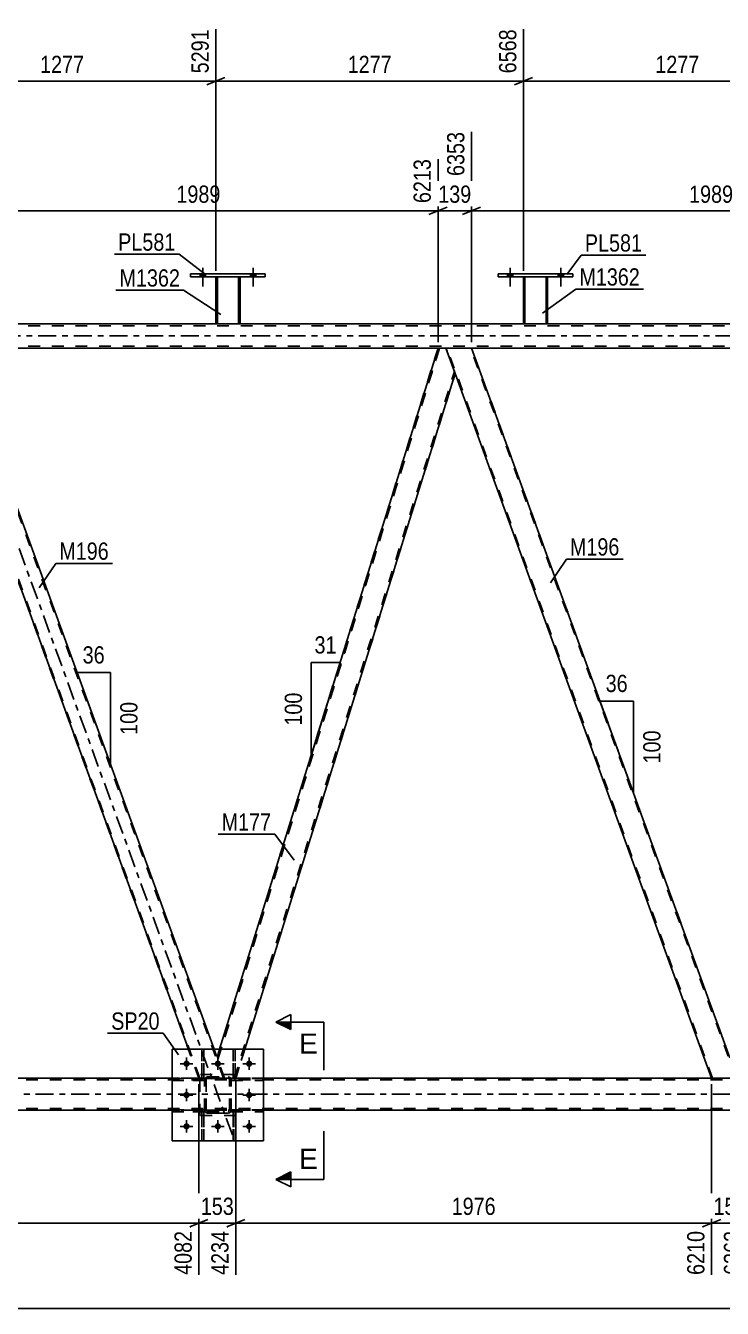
# Model space of a CAD drawing. Header units: millimetres. Extents: x -87 to 754, y -430 to 164.
# Drawn here: x 171.1 to 286.8, y -161.4 to 51.5 of the extents above; entities that cross this region are included whole.
import ezdxf

# ---------------------------------------------------------------- set-up
doc = ezdxf.new("R2010")
doc.units = ezdxf.units.MM
doc.linetypes.add('DXK_LINE_DOT2', pattern=[3.9198, 1.9599, -1.9599])
doc.linetypes.add('DXK_LINE_DOT3', pattern=[5.9187, 2.979, -0.9799, 0.9799, -0.9799])
doc.styles.add('Arial', font='ARIAL.TTF', dxfattribs={"height": 0.2})
doc.styles.add('Arial Narrow', font='ARIALN.TTF', dxfattribs={"height": 0.2})

# ---------------------------------------------------------------- blocks, each defined once
blk = doc.blocks.new('Part-814185698-3757 - 3674')
at = {"color": 7, "linetype": 'DXK_LINE_DOT2'}
for p, q in [((205.59, -128.77), (205.59, -128.77)), ((205.59, -128.77), (205.59, -129.37)), ((205.59, -133.6), (205.59, -128.77)), ((205.91, -128.77), (205.59, -128.77)), ((205.59, -129.37), (205.59, -133.6)), ((205.59, -129.37), (205.91, -129.37)), ((205.91, -129.37), (205.91, -128.77)), ((205.91, -133.6), (205.91, -128.77)), ((205.91, -133.6), (205.91, -129.37)), ((205.59, -133.6), (205.91, -133.6))]:
    blk.add_line(p, q, dxfattribs=at)
blk = doc.blocks.new('Part-814185698-3805 - 3674')
at = {"color": 2, "linetype": 'Continuous'}
for p, q in [((210.63, -118.4), (195.43, -118.4)), ((195.43, -118.4), (195.43, -133.6)), ((210.63, -118.4), (210.63, -133.6)), ((210.63, -133.6), (195.43, -133.6))]:
    blk.add_line(p, q, dxfattribs=at)
blk = doc.blocks.new('Part-814185698-3806 - 3674')
at = {"color": 7, "linetype": 'DXK_LINE_DOT2'}
for p, q in [((195.43, -118.4), (210.63, -118.4)), ((195.43, -118.4), (195.43, -133.6)), ((210.63, -118.4), (210.63, -133.6)), ((195.43, -133.6), (210.63, -133.6))]:
    blk.add_line(p, q, dxfattribs=at)
blk = doc.blocks.new('Part-814185698-3742 - 3674')
at = {"color": 7, "linetype": 'DXK_LINE_DOT2'}
for p, q in [((200.83, -123.24), (195.43, -123.24)), ((195.43, -123.24), (195.43, -123.56)), ((200.83, -123.24), (200.23, -123.24)), ((200.23, -123.56), (200.23, -123.24)), ((200.83, -123.24), (200.83, -123.56)), ((200.83, -123.56), (200.83, -123.24)), ((195.43, -123.56), (200.83, -123.56)), ((200.83, -123.56), (200.23, -123.56))]:
    blk.add_line(p, q, dxfattribs=at)
blk = doc.blocks.new('Part-814185698-3763 - 3674')
at = {"color": 7, "linetype": 'DXK_LINE_DOT2'}
for p, q in [((205.91, -118.4), (205.59, -118.4)), ((205.59, -118.4), (205.59, -122.65)), ((205.59, -118.4), (205.59, -123.25)), ((205.91, -122.65), (205.91, -118.4)), ((205.91, -118.4), (205.91, -123.25)), ((205.91, -122.65), (205.59, -122.65)), ((205.59, -122.65), (205.59, -123.25)), ((205.91, -123.25), (205.59, -123.25)), ((205.91, -123.25), (205.91, -122.65)), ((205.91, -123.25), (205.91, -123.25))]:
    blk.add_line(p, q, dxfattribs=at)
blk = doc.blocks.new('Part-814185698-3710 - 3674')
at = {"color": 7, "linetype": 'DXK_LINE_DOT2'}
for p, q in [((200.71, -128.77), (200.39, -128.77)), ((200.39, -129.37), (200.39, -128.77)), ((200.39, -133.6), (200.39, -128.77)), ((200.71, -129.37), (200.39, -129.37)), ((200.39, -133.6), (200.39, -129.37)), ((200.71, -128.77), (200.71, -128.77)), ((200.71, -128.77), (200.71, -129.37)), ((200.71, -133.6), (200.71, -128.77)), ((200.71, -129.37), (200.71, -133.6)), ((200.71, -133.6), (200.39, -133.6))]:
    blk.add_line(p, q, dxfattribs=at)
blk = doc.blocks.new('Part-814185698-3713 - 3674')
at = {"color": 2, "linetype": 'Continuous'}
for p, q in [((205.59, -118.4), (205.59, -118.4)), ((205.59, -118.4), (205.91, -118.4)), ((205.91, -118.4), (205.91, -118.4))]:
    blk.add_line(p, q, dxfattribs=at)
at = {"color": 7, "linetype": 'DXK_LINE_DOT2'}
for p, q in [((205.59, -122.65), (205.59, -118.4)), ((205.59, -118.4), (205.59, -123.25)), ((205.91, -122.65), (205.91, -118.4)), ((205.91, -118.4), (205.91, -123.25)), ((205.59, -123.25), (205.59, -122.65)), ((205.59, -122.65), (205.91, -122.65)), ((205.59, -123.25), (205.59, -123.25)), ((205.59, -123.25), (205.91, -123.25)), ((205.91, -122.65), (205.91, -123.25))]:
    blk.add_line(p, q, dxfattribs=at)
blk = doc.blocks.new('Part-814185698-3785 - 3674')
at = {"color": 7, "linetype": 'DXK_LINE_DOT2'}
for p, q in [((210.63, -128.44), (205.23, -128.44)), ((205.23, -128.44), (205.23, -128.76)), ((205.23, -128.76), (205.23, -128.44)), ((205.23, -128.76), (210.63, -128.76)), ((205.83, -128.76), (205.83, -128.44)), ((210.63, -128.44), (210.63, -128.76))]:
    blk.add_line(p, q, dxfattribs=at)
blk = doc.blocks.new('Part-814185698-3788 - 3674')
at = {"color": 7, "linetype": 'DXK_LINE_DOT2'}
for p, q in [((200.71, -118.4), (200.39, -118.4)), ((200.39, -118.4), (200.39, -122.65)), ((200.39, -118.4), (200.39, -123.25)), ((200.71, -122.65), (200.71, -118.4)), ((200.71, -118.4), (200.71, -123.25)), ((200.71, -122.65), (200.39, -122.65)), ((200.39, -122.65), (200.39, -123.25)), ((200.71, -123.25), (200.39, -123.25)), ((200.71, -123.25), (200.71, -122.65)), ((200.71, -123.25), (200.71, -123.25))]:
    blk.add_line(p, q, dxfattribs=at)
blk = doc.blocks.new('Part-814185698-3914 - 3674')
at = {"color": 2, "linetype": 'Continuous'}
for p, q in [((195.43, -123.22), (36.63, -123.22)), ((365.7, -123.22), (210.63, -123.22)), ((195.43, -128.5), (36.63, -128.5)), ((365.7, -128.5), (210.63, -128.5))]:
    blk.add_line(p, q, dxfattribs=at)
at = {"color": 7, "linetype": 'DXK_LINE_DOT2'}
for p, q in [((651.37, -123.22), (36.63, -123.22)), ((651.37, -123.46), (36.63, -123.46)), ((651.37, -123.46), (36.63, -123.46)), ((210.63, -123.22), (195.43, -123.22)), ((651.37, -128.26), (36.63, -128.26)), ((651.37, -128.26), (36.63, -128.26)), ((651.37, -128.5), (36.63, -128.5)), ((210.63, -128.5), (195.43, -128.5))]:
    blk.add_line(p, q, dxfattribs=at)
at = {"color": 7, "linetype": 'DXK_LINE_DOT3'}
blk.add_line((36.63, -125.86), (651.37, -125.86), dxfattribs=at)
blk = doc.blocks.new('Part-814185698-3729 - 3674')
at = {"color": 7, "linetype": 'DXK_LINE_DOT2'}
for p, q in [((200.83, -123.48), (200.87, -123.3)), ((200.87, -123.3), (200.83, -123.48)), ((200.83, -128.52), (200.83, -123.48)), ((200.83, -123.48), (200.83, -123.48)), ((200.83, -128.52), (200.83, -123.48)), ((201.07, -123.48), (201.09, -123.39)), ((201.09, -123.39), (201.07, -123.48)), ((201.07, -128.52), (201.07, -123.48)), ((201.07, -123.48), (201.07, -123.48)), ((201.07, -123.48), (201.07, -128.52)), ((201.09, -123.39), (201.14, -123.31)), ((201.14, -123.31), (201.09, -123.39)), ((201.13, -123.04), (201.31, -123)), ((201.31, -123), (201.13, -123.04)), ((201.14, -123.31), (201.22, -123.26)), ((201.22, -123.26), (201.14, -123.31)), ((201.31, -123.24), (201.22, -123.26)), ((201.31, -123), (204.75, -123)), ((201.31, -123), (201.31, -123)), ((201.31, -123), (204.75, -123)), ((201.31, -123.24), (204.75, -123.24)), ((201.31, -123.24), (201.31, -123.24)), ((201.31, -123.24), (204.75, -123.24)), ((204.75, -123), (204.75, -123)), ((204.75, -123), (204.94, -123.04)), ((204.94, -123.04), (204.75, -123)), ((204.75, -123.24), (204.75, -123.24)), ((204.75, -123.24), (204.85, -123.26)), ((204.85, -123.26), (204.75, -123.24)), ((204.85, -123.26), (204.92, -123.31)), ((204.92, -123.31), (204.85, -123.26)), ((204.92, -123.31), (204.98, -123.39)), ((204.98, -123.39), (204.92, -123.31)), ((204.98, -123.39), (204.99, -123.48)), ((204.99, -123.48), (204.98, -123.39)), ((204.99, -128.52), (204.99, -123.48)), ((204.99, -123.48), (204.99, -123.48)), ((204.99, -128.52), (204.99, -123.48)), ((205.2, -123.3), (205.23, -123.48)), ((205.23, -123.48), (205.2, -123.3)), ((205.23, -128.52), (205.23, -123.48)), ((205.23, -123.48), (205.23, -123.48)), ((205.23, -128.52), (205.23, -123.48)), ((200.83, -128.52), (200.83, -128.52)), ((200.87, -128.71), (200.83, -128.52)), ((200.83, -128.52), (200.87, -128.71)), ((201.07, -128.52), (201.07, -128.52)), ((201.09, -128.62), (201.07, -128.52)), ((201.07, -128.52), (201.09, -128.62)), ((201.14, -128.69), (201.09, -128.62)), ((201.09, -128.62), (201.14, -128.69)), ((201.31, -129), (201.13, -128.97)), ((201.13, -128.97), (201.31, -129)), ((201.22, -128.75), (201.14, -128.69)), ((201.14, -128.69), (201.22, -128.75)), ((201.31, -128.76), (201.22, -128.75)), ((201.22, -128.75), (201.31, -128.76)), ((201.31, -128.76), (204.75, -128.76)), ((201.31, -128.76), (201.31, -128.76)), ((201.31, -128.76), (204.75, -128.76)), ((201.31, -129), (204.75, -129)), ((201.31, -129), (201.31, -129)), ((204.75, -129), (201.31, -129)), ((204.85, -128.75), (204.75, -128.76)), ((204.75, -128.76), (204.75, -128.76)), ((204.94, -128.97), (204.75, -129)), ((204.75, -129), (204.94, -128.97)), ((204.75, -129), (204.75, -129)), ((204.92, -128.69), (204.85, -128.75)), ((204.85, -128.75), (204.92, -128.69)), ((204.98, -128.62), (204.92, -128.69)), ((204.92, -128.69), (204.98, -128.62)), ((204.99, -128.52), (204.98, -128.62)), ((204.98, -128.62), (204.99, -128.52)), ((204.99, -128.52), (204.99, -128.52)), ((205.23, -128.52), (205.2, -128.71)), ((205.2, -128.71), (205.23, -128.52)), ((205.23, -128.52), (205.23, -128.52))]:
    blk.add_line(p, q, dxfattribs=at)
at = {"color": 7, "linetype": 'DXK_LINE_DOT3'}
blk.add_line((203.03, -126), (203.03, -126), dxfattribs=at)
at = {"color": 7, "linetype": 'DXK_LINE_DOT2'}
for centre, start, end in [((201.31, -123.48), 112.5, 157.5), ((201.31, -123.48), 112.5, 157.5), ((204.75, -123.48), 22.5, 67.5), ((204.75, -123.48), 22.5, 67.5), ((201.31, -128.52), 202.5, 247.5), ((201.31, -128.52), 202.5, 247.5), ((204.75, -128.52), 292.5, 337.5), ((204.75, -128.52), 292.5, 337.5)]:
    blk.add_arc(centre, 0.48, start, end, dxfattribs=at)
blk = doc.blocks.new('Part-814185698-3732 - 3674')
at = {"color": 7, "linetype": 'DXK_LINE_DOT2'}
for p, q in [((195.43, -123.56), (195.43, -123.24)), ((195.43, -123.24), (200.83, -123.24)), ((200.23, -123.56), (200.23, -123.24)), ((200.23, -123.24), (200.83, -123.24)), ((200.83, -123.56), (200.83, -123.24)), ((200.83, -123.24), (200.83, -123.56)), ((200.83, -123.56), (195.43, -123.56)), ((200.23, -123.56), (200.83, -123.56))]:
    blk.add_line(p, q, dxfattribs=at)
blk = doc.blocks.new('Part-814185698-3799 - 3674')
at = {"color": 7, "linetype": 'DXK_LINE_DOT2'}
for p, q in [((205.91, -128.77), (205.59, -128.77)), ((205.59, -129.37), (205.59, -128.77)), ((205.59, -133.6), (205.59, -128.77)), ((205.91, -129.37), (205.59, -129.37)), ((205.59, -133.6), (205.59, -129.37)), ((205.91, -128.77), (205.91, -128.77)), ((205.91, -128.77), (205.91, -129.37)), ((205.91, -133.6), (205.91, -128.77)), ((205.91, -129.37), (205.91, -133.6)), ((205.91, -133.6), (205.59, -133.6))]:
    blk.add_line(p, q, dxfattribs=at)
blk = doc.blocks.new('Part-814185698-3735 - 3674')
at = {"color": 7, "linetype": 'DXK_LINE_DOT2'}
for p, q in [((195.43, -128.76), (195.43, -128.44)), ((195.43, -128.44), (200.83, -128.44)), ((200.83, -128.76), (195.43, -128.76)), ((200.23, -128.76), (200.23, -128.44)), ((200.23, -128.44), (200.83, -128.44)), ((200.23, -128.76), (200.83, -128.76)), ((200.83, -128.76), (200.83, -128.44)), ((200.83, -128.44), (200.83, -128.76))]:
    blk.add_line(p, q, dxfattribs=at)
blk = doc.blocks.new('Part-814185698-3739 - 3674')
at = {"color": 7, "linetype": 'DXK_LINE_DOT2'}
for p, q in [((205.23, -128.76), (205.23, -128.44)), ((205.83, -128.44), (205.23, -128.44)), ((205.23, -128.44), (205.23, -128.76)), ((210.63, -128.44), (205.23, -128.44)), ((205.83, -128.76), (205.23, -128.76)), ((205.23, -128.76), (210.63, -128.76)), ((205.83, -128.76), (205.83, -128.44)), ((210.63, -128.76), (210.63, -128.44))]:
    blk.add_line(p, q, dxfattribs=at)
blk = doc.blocks.new('Part-814185698-3745 - 3674')
at = {"color": 7, "linetype": 'DXK_LINE_DOT2'}
for p, q in [((200.83, -128.44), (195.43, -128.44)), ((195.43, -128.44), (195.43, -128.76)), ((195.43, -128.76), (200.83, -128.76)), ((200.83, -128.44), (200.23, -128.44)), ((200.23, -128.76), (200.23, -128.44)), ((200.83, -128.76), (200.23, -128.76)), ((200.83, -128.44), (200.83, -128.76)), ((200.83, -128.76), (200.83, -128.44))]:
    blk.add_line(p, q, dxfattribs=at)
blk = doc.blocks.new('Part-814185698-3748 - 3674')
at = {"color": 2, "linetype": 'Continuous'}
for p, q in [((200.39, -118.4), (200.39, -118.4)), ((200.39, -118.4), (200.71, -118.4)), ((200.71, -118.4), (200.71, -118.4))]:
    blk.add_line(p, q, dxfattribs=at)
at = {"color": 7, "linetype": 'DXK_LINE_DOT2'}
for p, q in [((200.39, -122.65), (200.39, -118.4)), ((200.39, -118.4), (200.39, -123.25)), ((200.71, -122.65), (200.71, -118.4)), ((200.71, -118.4), (200.71, -123.25)), ((200.39, -123.25), (200.39, -122.65)), ((200.39, -122.65), (200.71, -122.65)), ((200.39, -123.25), (200.39, -123.25)), ((200.39, -123.25), (200.71, -123.25)), ((200.71, -122.65), (200.71, -123.25))]:
    blk.add_line(p, q, dxfattribs=at)
blk = doc.blocks.new('Bolt-814185698-3886 - 3674')
at = {"linetype": 'Continuous'}
for points in [[(198.35, -120.8, -1), (197.31, -120.8, -1)], [(203.55, -120.8, -1), (202.51, -120.8, -1)], [(208.75, -120.8, -1), (207.71, -120.8, -1)], [(198.35, -126, -1), (197.31, -126, -1)], [(208.75, -126, -1), (207.71, -126, -1)], [(198.35, -131.2, -1), (197.31, -131.2, -1)], [(203.55, -131.2, -1), (202.51, -131.2, -1)], [(208.75, -131.2, -1), (207.71, -131.2, -1)]]:
    blk.add_hatch(color=1, dxfattribs=at).paths.add_polyline_path(points)
at = {"color": 1, "linetype": 'Continuous'}
for p, q in [((198.87, -120.8), (196.79, -120.8)), ((197.83, -119.76), (197.83, -121.84)), ((204.07, -120.8), (201.99, -120.8)), ((203.03, -119.76), (203.03, -121.84)), ((209.27, -120.8), (207.19, -120.8)), ((208.23, -119.76), (208.23, -121.84)), ((197.83, -124.96), (197.83, -127.04)), ((208.23, -124.96), (208.23, -127.04)), ((198.87, -126), (196.79, -126)), ((209.27, -126), (207.19, -126)), ((198.87, -131.2), (196.79, -131.2)), ((197.83, -130.16), (197.83, -132.24)), ((204.07, -131.2), (201.99, -131.2)), ((203.03, -130.16), (203.03, -132.24)), ((209.27, -131.2), (207.19, -131.2)), ((208.23, -130.16), (208.23, -132.24))]:
    blk.add_line(p, q, dxfattribs=at)
blk = doc.blocks.new('Part-814185698-3776 - 3674')
at = {"color": 7, "linetype": 'DXK_LINE_DOT2'}
for p, q in [((205.23, -123.56), (205.23, -123.24)), ((210.63, -123.24), (205.23, -123.24)), ((205.23, -123.24), (205.23, -123.56)), ((205.83, -123.56), (205.83, -123.24)), ((210.63, -123.24), (210.63, -123.56)), ((205.83, -123.56), (205.23, -123.56)), ((205.23, -123.56), (210.63, -123.56))]:
    blk.add_line(p, q, dxfattribs=at)
blk = doc.blocks.new('Part-814185698-3782 - 3674')
at = {"color": 7, "linetype": 'DXK_LINE_DOT2'}
for p, q in [((205.91, -123.24), (205.23, -123.24)), ((205.23, -123.24), (205.23, -123.56)), ((205.23, -123.56), (205.23, -123.24)), ((210.63, -123.24), (205.83, -123.24)), ((205.83, -123.24), (205.83, -123.56)), ((210.63, -123.24), (210.63, -123.56)), ((205.23, -123.56), (210.63, -123.56))]:
    blk.add_line(p, q, dxfattribs=at)
blk = doc.blocks.new('Part-814185698-3807 - 3674')
at = {"color": 7, "linetype": 'DXK_LINE_DOT2'}
for p, q in [((200.83, -123.48), (200.87, -123.3)), ((200.87, -123.3), (200.83, -123.48)), ((200.83, -128.52), (200.83, -123.48)), ((200.83, -123.48), (200.83, -123.48)), ((200.83, -128.52), (200.83, -123.48)), ((201.07, -123.48), (201.09, -123.39)), ((201.09, -123.39), (201.07, -123.48)), ((201.07, -128.52), (201.07, -123.48)), ((201.07, -123.48), (201.07, -123.48)), ((201.07, -123.48), (201.07, -128.52)), ((201.09, -123.39), (201.14, -123.31)), ((201.14, -123.31), (201.09, -123.39)), ((201.13, -123.04), (201.31, -123)), ((201.31, -123), (201.13, -123.04)), ((201.14, -123.31), (201.22, -123.26)), ((201.22, -123.26), (201.14, -123.31)), ((201.31, -123.24), (201.22, -123.26)), ((201.31, -123), (204.75, -123)), ((201.31, -123), (201.31, -123)), ((201.31, -123), (204.75, -123)), ((201.31, -123.24), (204.75, -123.24)), ((201.31, -123.24), (201.31, -123.24)), ((201.31, -123.24), (204.75, -123.24)), ((204.75, -123), (204.75, -123)), ((204.75, -123), (204.94, -123.04)), ((204.94, -123.04), (204.75, -123)), ((204.75, -123.24), (204.75, -123.24)), ((204.75, -123.24), (204.85, -123.26)), ((204.85, -123.26), (204.75, -123.24)), ((204.85, -123.26), (204.92, -123.31)), ((204.92, -123.31), (204.85, -123.26)), ((204.92, -123.31), (204.98, -123.39)), ((204.98, -123.39), (204.92, -123.31)), ((204.98, -123.39), (204.99, -123.48)), ((204.99, -123.48), (204.98, -123.39)), ((204.99, -128.52), (204.99, -123.48)), ((204.99, -123.48), (204.99, -123.48)), ((204.99, -128.52), (204.99, -123.48)), ((205.2, -123.3), (205.23, -123.48)), ((205.23, -123.48), (205.2, -123.3)), ((205.23, -128.52), (205.23, -123.48)), ((205.23, -123.48), (205.23, -123.48)), ((205.23, -128.52), (205.23, -123.48)), ((200.83, -128.52), (200.83, -128.52)), ((200.87, -128.71), (200.83, -128.52)), ((200.83, -128.52), (200.87, -128.71)), ((201.07, -128.52), (201.07, -128.52)), ((201.09, -128.62), (201.07, -128.52)), ((201.07, -128.52), (201.09, -128.62)), ((201.14, -128.69), (201.09, -128.62)), ((201.09, -128.62), (201.14, -128.69)), ((201.31, -129), (201.13, -128.97)), ((201.13, -128.97), (201.31, -129)), ((201.22, -128.75), (201.14, -128.69)), ((201.14, -128.69), (201.22, -128.75)), ((201.31, -128.76), (201.22, -128.75)), ((201.22, -128.75), (201.31, -128.76)), ((201.31, -128.76), (204.75, -128.76)), ((201.31, -128.76), (201.31, -128.76)), ((201.31, -128.76), (204.75, -128.76)), ((201.31, -129), (204.75, -129)), ((201.31, -129), (201.31, -129)), ((204.75, -129), (201.31, -129)), ((204.85, -128.75), (204.75, -128.76)), ((204.75, -128.76), (204.75, -128.76)), ((204.94, -128.97), (204.75, -129)), ((204.75, -129), (204.94, -128.97)), ((204.75, -129), (204.75, -129)), ((204.92, -128.69), (204.85, -128.75)), ((204.85, -128.75), (204.92, -128.69)), ((204.98, -128.62), (204.92, -128.69)), ((204.92, -128.69), (204.98, -128.62)), ((204.99, -128.52), (204.98, -128.62)), ((204.98, -128.62), (204.99, -128.52)), ((204.99, -128.52), (204.99, -128.52)), ((205.23, -128.52), (205.2, -128.71)), ((205.2, -128.71), (205.23, -128.52)), ((205.23, -128.52), (205.23, -128.52))]:
    blk.add_line(p, q, dxfattribs=at)
at = {"color": 7, "linetype": 'DXK_LINE_DOT3'}
blk.add_line((203.03, -126), (203.03, -126), dxfattribs=at)
at = {"color": 7, "linetype": 'DXK_LINE_DOT2'}
for centre, start, end in [((201.31, -123.48), 112.5, 157.5), ((201.31, -123.48), 112.5, 157.5), ((204.75, -123.48), 22.5, 67.5), ((204.75, -123.48), 22.5, 67.5), ((201.31, -128.52), 202.5, 247.5), ((201.31, -128.52), 202.5, 247.5), ((204.75, -128.52), 292.5, 337.5), ((204.75, -128.52), 292.5, 337.5)]:
    blk.add_arc(centre, 0.48, start, end, dxfattribs=at)
blk = doc.blocks.new('Part-814185698-3808 - 3674')
at = {"color": 7, "linetype": 'DXK_LINE_DOT2'}
for p, q in [((206.03, -122.6), (200.03, -122.6)), ((200.03, -129.4), (200.03, -122.6)), ((206.03, -129.4), (206.03, -122.6)), ((206.03, -129.4), (200.03, -129.4))]:
    blk.add_line(p, q, dxfattribs=at)
blk = doc.blocks.new('Part-814185698-3885 - 3674')
at = {"color": 7, "linetype": 'DXK_LINE_DOT2'}
for p, q in [((639.97, 1.68), (25.23, 1.68)), ((206.71, 2), (202.71, 2)), ((257.79, 2), (253.79, 2)), ((639.97, -1.68), (25.23, -1.68)), ((245.16, -2), (239.59, -2))]:
    blk.add_line(p, q, dxfattribs=at)
at = {"color": 7, "linetype": 'DXK_LINE_DOT3'}
blk.add_line((25.23, 0), (639.97, 0), dxfattribs=at)
at = {"color": 2, "linetype": 'Continuous'}
for p, q in [((202.71, 2), (155.63, 2)), ((253.79, 2), (206.71, 2)), ((304.87, 2), (257.79, 2)), ((239.59, -2), (160.03, -2)), ((324.72, -2), (245.16, -2))]:
    blk.add_line(p, q, dxfattribs=at)
blk = doc.blocks.new('Part-814185698-3891 - 3674')
at = {"color": 7, "linetype": 'DXK_LINE_DOT2'}
for p, q in [((239.59, -2), (202.89, -119.75)), ((239.84, -2), (203.02, -120.12)), ((203.02, -120.12), (239.84, -2)), ((242.45, -6.25), (240.91, -2)), ((205.74, -123.22), (242.32, -5.88)), ((205.74, -123.22), (242.32, -5.88)), ((206, -123.22), (242.45, -6.25)), ((242.32, -5.88), (242.32, -5.88)), ((242.44, -6.2), (242.45, -6.25)), ((242.45, -6.25), (242.45, -6.25)), ((203.31, -118.4), (202.89, -119.75)), ((207.5, -118.4), (206, -123.22)), ((204.15, -123.22), (202.89, -119.75)), ((204.15, -123.22), (202.89, -119.75)), ((202.89, -119.75), (202.89, -119.75)), ((203.02, -120.12), (203.02, -120.12)), ((206, -123.22), (204.15, -123.22))]:
    blk.add_line(p, q, dxfattribs=at)
at = {"color": 2, "linetype": 'Continuous'}
for p, q in [((239.59, -2), (203.31, -118.4)), ((240.91, -2), (239.59, -2)), ((240.91, -2), (242.44, -6.2)), ((242.45, -6.25), (207.5, -118.4))]:
    blk.add_line(p, q, dxfattribs=at)
blk = doc.blocks.new('Part-814185698-3896 - 3674')
at = {"color": 7, "linetype": 'DXK_LINE_DOT3'}
blk.add_line((205.44, -132.62), (154.48, 7.4), dxfattribs=at)
at = {"color": 2, "linetype": 'Continuous'}
for p, q in [((155.8, -2), (155.77, -2)), ((155.8, -2), (159.69, -2)), ((160.03, -2), (159.69, -2)), ((202.4, -118.4), (160.03, -2)), ((160.03, -2), (160.03, -2)), ((198.14, -118.4), (157.3, -6.2))]:
    blk.add_line(p, q, dxfattribs=at)
at = {"color": 7, "linetype": 'DXK_LINE_DOT2'}
for p, q in [((199.89, -123.22), (155.77, -2)), ((157.3, -6.2), (155.77, -2)), ((155.77, -2), (155.77, -2)), ((155.77, -2), (155.77, -2)), ((200.06, -123.22), (155.94, -2)), ((200.06, -123.22), (155.94, -2)), ((155.94, -2), (155.94, -2)), ((156.11, -2), (156.11, -2)), ((156.11, -2), (156.11, -2)), ((203.98, -123.22), (159.86, -2)), ((203.98, -123.22), (159.86, -2)), ((159.86, -2), (159.86, -2)), ((204.15, -123.22), (160.03, -2)), ((199.89, -123.22), (198.14, -118.4)), ((204.15, -123.22), (202.4, -118.4)), ((204.15, -123.22), (199.89, -123.22))]:
    blk.add_line(p, q, dxfattribs=at)
blk = doc.blocks.new('Part-814185698-3919 - 3674')
at = {"color": 7, "linetype": 'DXK_LINE_DOT2'}
for p, q in [((206.03, -122.6), (200.03, -122.6)), ((200.03, -129.4), (200.03, -122.6)), ((206.03, -129.4), (206.03, -122.6)), ((206.03, -129.4), (200.03, -129.4))]:
    blk.add_line(p, q, dxfattribs=at)
blk = doc.blocks.new('Part-814185698-3949 - 3674')
at = {"color": 2, "linetype": 'Continuous'}
for p, q in [((240.93, -2), (240.91, -2)), ((240.93, -2), (244.82, -2)), ((245.16, -2), (244.82, -2)), ((288.04, -119.8), (245.16, -2)), ((245.16, -2), (245.16, -2)), ((285.03, -123.22), (242.44, -6.2))]:
    blk.add_line(p, q, dxfattribs=at)
at = {"color": 7, "linetype": 'DXK_LINE_DOT2'}
for p, q in [((285.03, -123.22), (240.91, -2)), ((242.44, -6.2), (240.91, -2)), ((240.91, -2), (240.91, -2)), ((240.91, -2), (240.91, -2)), ((285.2, -123.22), (241.08, -2)), ((285.2, -123.22), (241.08, -2)), ((241.08, -2), (241.08, -2)), ((241.25, -2), (241.25, -2)), ((241.25, -2), (241.25, -2)), ((289.11, -123.22), (244.99, -2)), ((289.11, -123.22), (244.99, -2)), ((244.99, -2), (244.99, -2)), ((289.28, -123.22), (245.16, -2)), ((289.28, -123.22), (288.04, -119.8)), ((289.28, -123.22), (285.03, -123.22))]:
    blk.add_line(p, q, dxfattribs=at)
blk = doc.blocks.new('Part-814185698-3963 - 3674')
at = {"color": 7, "linetype": 'DXK_LINE_DOT2'}
for p, q in [((200.39, -128.77), (200.39, -128.77)), ((200.39, -128.77), (200.39, -129.37)), ((200.39, -133.6), (200.39, -128.77)), ((200.71, -128.77), (200.39, -128.77)), ((200.39, -129.37), (200.39, -133.6)), ((200.39, -129.37), (200.71, -129.37)), ((200.71, -129.37), (200.71, -128.77)), ((200.71, -133.6), (200.71, -128.77)), ((200.71, -133.6), (200.71, -129.37)), ((200.39, -133.6), (200.71, -133.6))]:
    blk.add_line(p, q, dxfattribs=at)
blk = doc.blocks.new('Bolt-814185698-3992 - 3674')
at = {"color": 1, "linetype": 'Continuous'}
for p, q in [((196.79, -120.8), (197.49, -120.8)), ((197.83, -119.76), (197.83, -120.46)), ((197.83, -121.84), (197.83, -121.15)), ((198.87, -120.8), (198.18, -120.8)), ((201.99, -120.8), (202.69, -120.8)), ((203.03, -119.76), (203.03, -120.46)), ((203.03, -121.84), (203.03, -121.15)), ((204.07, -120.8), (203.38, -120.8)), ((207.19, -120.8), (207.89, -120.8)), ((208.23, -119.76), (208.23, -120.46)), ((208.23, -121.84), (208.23, -121.15)), ((209.27, -120.8), (208.58, -120.8)), ((197.83, -124.96), (197.83, -125.66)), ((208.23, -124.96), (208.23, -125.66)), ((196.79, -126), (197.49, -126)), ((197.83, -127.04), (197.83, -126.35)), ((198.87, -126), (198.18, -126)), ((207.19, -126), (207.89, -126)), ((208.23, -127.04), (208.23, -126.35)), ((209.27, -126), (208.58, -126)), ((196.79, -131.2), (197.49, -131.2)), ((197.83, -130.16), (197.83, -130.86)), ((197.83, -132.24), (197.83, -131.55)), ((198.87, -131.2), (198.18, -131.2)), ((201.99, -131.2), (202.69, -131.2)), ((203.03, -130.16), (203.03, -130.86)), ((203.03, -132.24), (203.03, -131.55)), ((204.07, -131.2), (203.38, -131.2)), ((207.19, -131.2), (207.89, -131.2)), ((208.23, -130.16), (208.23, -130.86)), ((208.23, -132.24), (208.23, -131.55)), ((209.27, -131.2), (208.58, -131.2))]:
    blk.add_line(p, q, dxfattribs=at)
blk = doc.blocks.new('Part-814185698-4082 - 3674')
at = {"color": 2, "linetype": 'Continuous'}
for p, q in [((253.79, 9.84), (253.79, 2)), ((257.79, 9.84), (257.79, 2)), ((253.79, 2), (253.79, 2)), ((253.79, 2), (257.31, 2)), ((257.65, 2), (257.31, 2)), ((257.75, 2), (257.65, 2)), ((257.79, 2), (257.75, 2)), ((257.79, 2), (257.79, 2))]:
    blk.add_line(p, q, dxfattribs=at)
at = {"color": 7, "linetype": 'DXK_LINE_DOT2'}
for p, q in [((257.79, 9.84), (253.79, 9.84)), ((253.79, 9.84), (253.79, 2)), ((253.79, 9.84), (253.79, 9.84)), ((254.03, 2), (254.03, 9.84)), ((254.03, 9.84), (254.03, 2)), ((257.55, 2), (257.55, 9.84)), ((257.55, 9.84), (257.55, 2)), ((257.79, 9.84), (257.79, 9.84)), ((257.79, 9.84), (257.79, 9.84)), ((257.79, 9.84), (257.79, 2)), ((253.79, 2), (253.79, 2)), ((254.03, 2), (254.03, 2)), ((254.27, 2), (254.03, 2)), ((254.27, 2), (254.27, 2)), ((254.27, 2), (254.27, 2)), ((257.49, 2), (257.31, 2)), ((257.65, 2), (257.4, 2)), ((257.53, 2), (257.55, 2)), ((257.55, 2), (257.55, 2))]:
    blk.add_line(p, q, dxfattribs=at)
blk = doc.blocks.new('Part-814185698-4087 - 3674')
at = {"color": 2, "linetype": 'Continuous'}
for p, q in [((249.59, 9.84), (249.59, 10.32)), ((249.59, 10.32), (249.59, 10.32)), ((249.59, 10.32), (261.99, 10.32)), ((249.59, 9.84), (249.59, 9.84)), ((249.59, 9.84), (261.99, 9.84)), ((261.99, 10.32), (261.99, 9.84)), ((261.99, 10.32), (261.99, 10.32)), ((261.99, 9.84), (261.99, 9.84))]:
    blk.add_line(p, q, dxfattribs=at)
at = {"color": 7, "linetype": 'DXK_LINE_DOT2'}
for p, q in [((249.59, 10.32), (249.59, 9.84)), ((249.59, 10.32), (261.99, 10.32)), ((249.59, 9.84), (261.99, 9.84)), ((261.99, 9.84), (261.99, 10.32))]:
    blk.add_line(p, q, dxfattribs=at)
blk = doc.blocks.new('Part-814185698-4092 - 3674')
at = {"color": 2, "linetype": 'Continuous'}
for p, q in [((202.71, 9.84), (202.71, 2)), ((206.71, 9.84), (206.71, 2)), ((202.71, 2), (202.71, 2)), ((202.71, 2), (206.23, 2)), ((206.57, 2), (206.23, 2)), ((206.67, 2), (206.57, 2)), ((206.71, 2), (206.67, 2)), ((206.71, 2), (206.71, 2))]:
    blk.add_line(p, q, dxfattribs=at)
at = {"color": 7, "linetype": 'DXK_LINE_DOT2'}
for p, q in [((206.71, 9.84), (202.71, 9.84)), ((202.71, 9.84), (202.71, 2)), ((202.71, 9.84), (202.71, 9.84)), ((202.95, 2), (202.95, 9.84)), ((202.95, 9.84), (202.95, 2)), ((206.47, 2), (206.47, 9.84)), ((206.47, 9.84), (206.47, 2)), ((206.71, 9.84), (206.71, 9.84)), ((206.71, 9.84), (206.71, 9.84)), ((206.71, 9.84), (206.71, 2)), ((202.71, 2), (202.71, 2)), ((202.95, 2), (202.95, 2)), ((203.19, 2), (202.95, 2)), ((203.19, 2), (203.19, 2)), ((203.19, 2), (203.19, 2)), ((206.41, 2), (206.23, 2)), ((206.57, 2), (206.32, 2)), ((206.45, 2), (206.47, 2)), ((206.47, 2), (206.47, 2))]:
    blk.add_line(p, q, dxfattribs=at)
blk = doc.blocks.new('Part-814185698-4097 - 3674')
at = {"color": 2, "linetype": 'Continuous'}
for p, q in [((198.51, 9.84), (198.51, 10.32)), ((198.51, 10.32), (198.51, 10.32)), ((198.51, 10.32), (210.91, 10.32)), ((198.51, 9.84), (198.51, 9.84)), ((198.51, 9.84), (210.91, 9.84)), ((210.91, 10.32), (210.91, 9.84)), ((210.91, 10.32), (210.91, 10.32)), ((210.91, 9.84), (210.91, 9.84))]:
    blk.add_line(p, q, dxfattribs=at)
at = {"color": 7, "linetype": 'DXK_LINE_DOT2'}
for p, q in [((198.51, 10.32), (198.51, 9.84)), ((198.51, 10.32), (210.91, 10.32)), ((198.51, 9.84), (210.91, 9.84)), ((210.91, 9.84), (210.91, 10.32))]:
    blk.add_line(p, q, dxfattribs=at)
blk = doc.blocks.new('Bolt-814185698-4142 - 3674')
at = {"linetype": 'Continuous'}
for points in [[(251.15, 9.84), (252.03, 9.84), (252.03, 10.32), (251.15, 10.32)], [(259.55, 9.84), (260.43, 9.84), (260.43, 10.32), (259.55, 10.32)]]:
    blk.add_hatch(color=1, dxfattribs=at).paths.add_polyline_path(points)
at = {"color": 1, "linetype": 'Continuous'}
for p, q in [((251.59, 11.32), (251.59, 8.2)), ((259.99, 11.32), (259.99, 8.2)), ((251.15, 10.32), (251.15, 9.84)), ((252.03, 10.32), (252.03, 9.84)), ((259.55, 10.32), (259.55, 9.84)), ((260.43, 10.32), (260.43, 9.84))]:
    blk.add_line(p, q, dxfattribs=at)
blk = doc.blocks.new('Bolt-814185698-4143 - 3674')
at = {"linetype": 'Continuous'}
for points in [[(251.15, 9.84), (252.03, 9.84), (252.03, 10.32), (251.15, 10.32)], [(259.55, 9.84), (260.43, 9.84), (260.43, 10.32), (259.55, 10.32)]]:
    blk.add_hatch(color=1, dxfattribs=at).paths.add_polyline_path(points)
at = {"color": 1, "linetype": 'Continuous'}
for p, q in [((251.59, 11.32), (251.59, 8.2)), ((259.99, 11.32), (259.99, 8.2)), ((251.15, 10.32), (251.15, 9.84)), ((252.03, 10.32), (252.03, 9.84)), ((259.55, 10.32), (259.55, 9.84)), ((260.43, 10.32), (260.43, 9.84))]:
    blk.add_line(p, q, dxfattribs=at)
blk = doc.blocks.new('Bolt-814185698-4144 - 3674')
at = {"linetype": 'Continuous'}
for points in [[(200.07, 9.84), (200.95, 9.84), (200.95, 10.32), (200.07, 10.32)], [(208.47, 9.84), (209.35, 9.84), (209.35, 10.32), (208.47, 10.32)]]:
    blk.add_hatch(color=1, dxfattribs=at).paths.add_polyline_path(points)
at = {"color": 1, "linetype": 'Continuous'}
for p, q in [((200.51, 11.32), (200.51, 8.2)), ((208.91, 11.32), (208.91, 8.2)), ((200.07, 10.32), (200.07, 9.84)), ((200.95, 10.32), (200.95, 9.84)), ((208.47, 10.32), (208.47, 9.84)), ((209.35, 10.32), (209.35, 9.84))]:
    blk.add_line(p, q, dxfattribs=at)
blk = doc.blocks.new('Bolt-814185698-4145 - 3674')
at = {"linetype": 'Continuous'}
for points in [[(200.07, 9.84), (200.95, 9.84), (200.95, 10.32), (200.07, 10.32)], [(208.47, 9.84), (209.35, 9.84), (209.35, 10.32), (208.47, 10.32)]]:
    blk.add_hatch(color=1, dxfattribs=at).paths.add_polyline_path(points)
at = {"color": 1, "linetype": 'Continuous'}
for p, q in [((200.51, 11.32), (200.51, 8.2)), ((208.91, 11.32), (208.91, 8.2)), ((200.07, 10.32), (200.07, 9.84)), ((200.95, 10.32), (200.95, 9.84)), ((208.47, 10.32), (208.47, 9.84)), ((209.35, 10.32), (209.35, 9.84))]:
    blk.add_line(p, q, dxfattribs=at)
blk = doc.blocks.new('StraightDimension-814185698-4522 - 3674')
at = {"color": 7, "linetype": 'Continuous'}
for p, q in [((120.86, -124.22), (120.86, -155.86)), ((199.89, -124.22), (199.89, -155.86)), ((122.36, -146.65), (119.36, -147.85)), ((198.39, -147.85), (201.39, -146.65)), ((120.86, -147.25), (199.89, -147.25))]:
    blk.add_line(p, q, dxfattribs=at)
at = {"color": 0}
blk.add_wipeout([(164.63, -146.5), (164.63, -142.3), (156.12, -142.3), (156.12, -146.5)], dxfattribs=at)
at = {"color": 0, "linetype": 'Continuous'}
blk.add_wipeout([(199.29, -147.95), (195.09, -147.95), (195.09, -156.46), (199.29, -156.46)], dxfattribs=at)
at = {"color": 3, "style": 'Arial Narrow'}
blk.add_text('1976', height=2.863, dxfattribs=at).set_placement((156.72, -145.9))
at = {"color": 3, "linetype": 'Continuous', "style": 'Arial Narrow'}
blk.add_text('4082', height=2.863, rotation=90.0002, dxfattribs=at).set_placement((198.69, -155.86))
blk = doc.blocks.new('StraightDimension-814185698-4931 - 3674')
at = {"color": 7, "linetype": 'Continuous'}
for p, q in [((160.03, -1), (160.03, 33.87)), ((239.59, -1), (239.59, 29.37)), ((161.53, 21.36), (158.53, 20.16)), ((238.09, 20.16), (241.09, 21.36)), ((160.03, 20.76), (239.59, 20.76))]:
    blk.add_line(p, q, dxfattribs=at)
at = {"color": 0, "linetype": 'Continuous'}
blk.add_wipeout([(238.99, 29.97), (234.79, 29.97), (234.79, 21.46), (238.99, 21.46)], dxfattribs=at)
at = {"color": 0}
blk.add_wipeout([(204.07, 21.51), (204.07, 25.71), (195.55, 25.71), (195.55, 21.51)], dxfattribs=at)
at = {"color": 3, "linetype": 'Continuous', "style": 'Arial Narrow'}
blk.add_text('6213', height=2.863, rotation=90.0002, dxfattribs=at).set_placement((238.39, 22.06))
at = {"color": 3, "style": 'Arial Narrow'}
blk.add_text('1989', height=2.863, dxfattribs=at).set_placement((196.15, 22.11))
blk = doc.blocks.new('StraightDimension-814185698-5104 - 3674')
at = {"color": 7, "linetype": 'Continuous'}
for p, q in [((151.63, 10.84), (151.63, 50.91)), ((202.71, 10.84), (202.71, 50.91)), ((153.13, 42.9), (150.13, 41.7)), ((201.21, 41.7), (204.21, 42.9)), ((151.63, 42.3), (202.71, 42.3))]:
    blk.add_line(p, q, dxfattribs=at)
at = {"color": 0, "linetype": 'Continuous'}
blk.add_wipeout([(202.11, 51.51), (197.91, 51.51), (197.91, 43), (202.11, 43)], dxfattribs=at)
at = {"color": 0}
blk.add_wipeout([(181.42, 43.05), (181.42, 47.25), (172.91, 47.25), (172.91, 43.05)], dxfattribs=at)
at = {"color": 3, "linetype": 'Continuous', "style": 'Arial Narrow'}
blk.add_text('5291', height=2.863, rotation=90.0002, dxfattribs=at).set_placement((201.51, 43.6))
at = {"color": 3, "style": 'Arial Narrow'}
blk.add_text('1277', height=2.863, dxfattribs=at).set_placement((173.51, 43.65))
blk = doc.blocks.new('StraightDimension-814185698-5114 - 3674')
at = {"color": 7, "linetype": 'Continuous'}
for p, q in [((202.71, 10.84), (202.71, 50.91)), ((253.79, 10.84), (253.79, 50.91)), ((204.21, 42.9), (201.21, 41.7)), ((252.29, 41.7), (255.29, 42.9)), ((202.71, 42.3), (253.79, 42.3))]:
    blk.add_line(p, q, dxfattribs=at)
at = {"color": 0, "linetype": 'Continuous'}
blk.add_wipeout([(253.19, 51.51), (248.99, 51.51), (248.99, 43), (253.19, 43)], dxfattribs=at)
at = {"color": 0}
blk.add_wipeout([(232.5, 43.05), (232.5, 47.25), (223.99, 47.25), (223.99, 43.05)], dxfattribs=at)
at = {"color": 3, "linetype": 'Continuous', "style": 'Arial Narrow'}
blk.add_text('6568', height=2.863, rotation=90.0002, dxfattribs=at).set_placement((252.59, 43.6))
at = {"color": 3, "style": 'Arial Narrow'}
blk.add_text('1277', height=2.863, dxfattribs=at).set_placement((224.59, 43.65))
blk = doc.blocks.new('StraightDimension-814185698-5124 - 3674')
at = {"color": 7, "linetype": 'Continuous'}
for p, q in [((253.79, 10.84), (253.79, 50.91)), ((304.87, 10.84), (304.87, 50.91)), ((255.29, 42.9), (252.29, 41.7)), ((303.37, 41.7), (306.37, 42.9)), ((253.79, 42.3), (304.87, 42.3))]:
    blk.add_line(p, q, dxfattribs=at)
at = {"color": 0, "linetype": 'Continuous'}
blk.add_wipeout([(304.27, 51.51), (300.07, 51.51), (300.07, 43), (304.27, 43)], dxfattribs=at)
at = {"color": 0}
blk.add_wipeout([(283.58, 43.05), (283.58, 47.25), (275.07, 47.25), (275.07, 43.05)], dxfattribs=at)
at = {"color": 3, "linetype": 'Continuous', "style": 'Arial Narrow'}
blk.add_text('7845', height=2.863, rotation=90.0002, dxfattribs=at).set_placement((303.67, 43.6))
at = {"color": 3, "style": 'Arial Narrow'}
blk.add_text('1277', height=2.863, dxfattribs=at).set_placement((275.67, 43.65))
blk = doc.blocks.new('StraightDimension-814185698-4541 - 3674')
at = {"color": 7, "linetype": 'Continuous'}
for p, q in [((199.89, -124.22), (199.89, -155.86)), ((206, -124.22), (206, -155.86)), ((198.39, -147.85), (201.39, -146.65)), ((207.5, -146.65), (204.5, -147.85)), ((199.89, -147.25), (206, -147.25))]:
    blk.add_line(p, q, dxfattribs=at)
at = {"color": 0}
blk.add_wipeout([(206.29, -146.5), (206.29, -142.3), (199.6, -142.3), (199.6, -146.5)], dxfattribs=at)
at = {"color": 0, "linetype": 'Continuous'}
blk.add_wipeout([(205.4, -147.95), (201.2, -147.95), (201.2, -156.46), (205.4, -156.46)], dxfattribs=at)
at = {"color": 3, "style": 'Arial Narrow'}
blk.add_text('153', height=2.863, dxfattribs=at).set_placement((200.2, -145.9))
at = {"color": 3, "linetype": 'Continuous', "style": 'Arial Narrow'}
blk.add_text('4234', height=2.863, rotation=90.0002, dxfattribs=at).set_placement((204.8, -155.86))
blk = doc.blocks.new('StraightDimension-814185698-4560 - 3674')
at = {"color": 7, "linetype": 'Continuous'}
for p, q in [((206, -124.22), (206, -155.86)), ((285.03, -124.22), (285.03, -155.86)), ((207.5, -146.65), (204.5, -147.85)), ((283.53, -147.85), (286.53, -146.65)), ((206, -147.25), (285.03, -147.25))]:
    blk.add_line(p, q, dxfattribs=at)
at = {"color": 0}
blk.add_wipeout([(249.77, -146.5), (249.77, -142.3), (241.26, -142.3), (241.26, -146.5)], dxfattribs=at)
at = {"color": 0, "linetype": 'Continuous'}
blk.add_wipeout([(284.43, -147.95), (280.23, -147.95), (280.23, -156.46), (284.43, -156.46)], dxfattribs=at)
at = {"color": 3, "style": 'Arial Narrow'}
blk.add_text('1976', height=2.863, dxfattribs=at).set_placement((241.86, -145.9))
at = {"color": 3, "linetype": 'Continuous', "style": 'Arial Narrow'}
blk.add_text('6210', height=2.863, rotation=90.0002, dxfattribs=at).set_placement((283.83, -155.86))
blk = doc.blocks.new('StraightDimension-814185698-4579 - 3674')
at = {"color": 7, "linetype": 'Continuous'}
for p, q in [((285.03, -124.22), (285.03, -155.86)), ((291.13, -124.22), (291.13, -155.86)), ((283.53, -147.85), (286.53, -146.65)), ((292.63, -146.65), (289.63, -147.85)), ((285.03, -147.25), (291.13, -147.25))]:
    blk.add_line(p, q, dxfattribs=at)
at = {"color": 0}
blk.add_wipeout([(291.42, -146.5), (291.42, -142.3), (284.74, -142.3), (284.74, -146.5)], dxfattribs=at)
at = {"color": 0, "linetype": 'Continuous'}
blk.add_wipeout([(290.53, -147.95), (286.33, -147.95), (286.33, -156.46), (290.53, -156.46)], dxfattribs=at)
at = {"color": 3, "style": 'Arial Narrow'}
blk.add_text('153', height=2.863, dxfattribs=at).set_placement((285.34, -145.9))
at = {"color": 3, "linetype": 'Continuous', "style": 'Arial Narrow'}
blk.add_text('6362', height=2.863, rotation=90.0002, dxfattribs=at).set_placement((289.93, -155.86))
blk = doc.blocks.new('StraightDimension-814185698-4713 - 3674')
at = {"color": 7, "linetype": 'Continuous'}
blk.add_line((-0.64, -161.41), (662.23, -161.41), dxfattribs=at)
blk = doc.blocks.new('StraightDimension-814185698-4893 - 3674')
at = {"color": 7, "linetype": 'Continuous'}
for p, q in [((245.16, -1), (245.16, 33.87)), ((324.72, -1), (324.72, 29.37)), ((246.66, 21.36), (243.66, 20.16)), ((323.22, 20.16), (326.22, 21.36)), ((245.16, 20.76), (324.72, 20.76))]:
    blk.add_line(p, q, dxfattribs=at)
at = {"color": 0, "linetype": 'Continuous'}
blk.add_wipeout([(324.12, 29.97), (319.92, 29.97), (319.92, 21.46), (324.12, 21.46)], dxfattribs=at)
at = {"color": 0}
blk.add_wipeout([(289.2, 21.51), (289.2, 25.71), (280.69, 25.71), (280.69, 21.51)], dxfattribs=at)
at = {"color": 3, "linetype": 'Continuous', "style": 'Arial Narrow'}
blk.add_text('8342', height=2.863, rotation=90.0002, dxfattribs=at).set_placement((323.52, 22.06))
at = {"color": 3, "style": 'Arial Narrow'}
blk.add_text('1989', height=2.863, dxfattribs=at).set_placement((281.29, 22.11))
blk = doc.blocks.new('StraightDimension-814185698-4912 - 3674')
at = {"color": 7, "linetype": 'Continuous'}
for p, q in [((245.16, -1), (245.16, 33.87)), ((239.59, -1), (239.59, 29.37)), ((238.09, 20.16), (241.09, 21.36)), ((246.66, 21.36), (243.66, 20.16)), ((239.59, 20.76), (245.16, 20.76))]:
    blk.add_line(p, q, dxfattribs=at)
at = {"color": 0}
blk.add_wipeout([(245.72, 21.51), (245.72, 25.71), (239.03, 25.71), (239.03, 21.51)], dxfattribs=at)
at = {"color": 0, "linetype": 'Continuous'}
blk.add_wipeout([(244.56, 34.47), (240.36, 34.47), (240.36, 25.96), (244.56, 25.96)], dxfattribs=at)
at = {"color": 3, "linetype": 'Continuous', "style": 'Arial Narrow'}
blk.add_text('6353', height=2.863, rotation=90.0002, dxfattribs=at).set_placement((243.96, 26.56))
at = {"color": 3, "style": 'Arial Narrow'}
blk.add_text('139', height=2.863, dxfattribs=at).set_placement((239.63, 22.11))
blk = doc.blocks.new('AngleDimension-814185698-8799 - 3674')
at = {"color": 7, "linetype": 'Continuous'}
for p, q in [((182.91, -64.86), (179.64, -55.87)), ((185.18, -55.87), (179.64, -55.87)), ((185.18, -71.09), (179.64, -55.87)), ((185.18, -71.09), (185.18, -55.87))]:
    blk.add_line(p, q, dxfattribs=at)
at = {"color": 0}
for points in [[(184.84, -54.97), (184.84, -50.77), (179.98, -50.77), (179.98, -54.97)], [(190.28, -60.14), (186.08, -60.14), (186.08, -66.82), (190.28, -66.82)]]:
    blk.add_wipeout(points, dxfattribs=at)
at = {"color": 3, "style": 'Arial Narrow'}
blk.add_text('36', height=2.863, dxfattribs=at).set_placement((180.58, -54.37))
blk.add_text('100', height=2.863, rotation=90.0002, dxfattribs=at).set_placement((189.68, -66.22))
blk = doc.blocks.new('AngleDimension-814185698-8813 - 3674')
at = {"color": 7, "linetype": 'Continuous'}
for p, q in [((218.5, -54.21), (223.32, -54.21)), ((218.5, -69.67), (223.32, -54.21)), ((218.5, -69.67), (218.5, -54.21)), ((219.42, -66.7), (223.32, -54.21))]:
    blk.add_line(p, q, dxfattribs=at)
at = {"color": 0}
for points in [[(223.33, -53.31), (223.33, -49.11), (218.48, -49.11), (218.48, -53.31)], [(217.6, -58.6), (213.4, -58.6), (213.4, -65.28), (217.6, -65.28)]]:
    blk.add_wipeout(points, dxfattribs=at)
at = {"color": 3, "style": 'Arial Narrow'}
blk.add_text('31', height=2.863, dxfattribs=at).set_placement((219.08, -52.71))
blk.add_text('100', height=2.863, rotation=90.0002, dxfattribs=at).set_placement((217, -64.68))
blk = doc.blocks.new('AngleDimension-814185698-8827 - 3674')
at = {"color": 7, "linetype": 'Continuous'}
for p, q in [((269.49, -68.84), (266.49, -60.6)), ((272.03, -60.6), (266.49, -60.6)), ((272.03, -75.82), (266.49, -60.6)), ((272.03, -75.82), (272.03, -60.6))]:
    blk.add_line(p, q, dxfattribs=at)
at = {"color": 0}
for points in [[(271.69, -59.7), (271.69, -55.5), (266.83, -55.5), (266.83, -59.7)], [(277.13, -64.87), (272.93, -64.87), (272.93, -71.55), (277.13, -71.55)]]:
    blk.add_wipeout(points, dxfattribs=at)
at = {"color": 3, "style": 'Arial Narrow'}
blk.add_text('36', height=2.863, dxfattribs=at).set_placement((267.43, -59.1))
blk.add_text('100', height=2.863, rotation=90.0002, dxfattribs=at).set_placement((276.53, -70.95))
blk = doc.blocks.new('Mark-814185698-3892 - 3674')
at = {"color": 0}
blk.add_wipeout([(184.93, -37.14), (184.93, -34.14), (176.7, -34.14), (176.7, -37.14)], dxfattribs=at)
blk.add_wipeout([(184.93, -37.14), (184.93, -34.14), (176.7, -34.14), (176.7, -37.14)], dxfattribs=at)
at = {"color": 30, "linetype": 'Continuous'}
for p, q in [((173.34, -41.81), (176.1, -37.74)), ((176.1, -37.74), (185.53, -37.74))]:
    blk.add_line(p, q, dxfattribs=at)
at = {"color": 3, "style": 'Arial Narrow'}
blk.add_text('M196', height=2.863, dxfattribs=at).set_placement((176.7, -37.14))
blk = doc.blocks.new('Mark-814185698-4093 - 3674')
at = {"color": 0}
blk.add_wipeout([(195.98, 14.16), (195.98, 17.16), (186.48, 17.16), (186.48, 14.16)], dxfattribs=at)
blk.add_wipeout([(195.98, 14.16), (195.98, 17.16), (186.48, 17.16), (186.48, 14.16)], dxfattribs=at)
at = {"color": 30, "linetype": 'Continuous'}
for p in [(185.88, 13.56), (201, 10.21)]:
    blk.add_line(p, (196.58, 13.56), dxfattribs=at)
at = {"color": 3, "style": 'Arial Narrow'}
blk.add_text('PL581', height=2.863, dxfattribs=at).set_placement((186.48, 14.16))
blk = doc.blocks.new('Mark-814185698-3801 - 3674')
at = {"color": 0}
blk.add_wipeout([(193.36, -115.15), (193.36, -112.15), (185.32, -112.15), (185.32, -115.15)], dxfattribs=at)
blk.add_wipeout([(193.36, -115.15), (193.36, -112.15), (185.32, -112.15), (185.32, -115.15)], dxfattribs=at)
at = {"color": 30, "linetype": 'Continuous'}
for p in [(184.72, -115.75), (196.49, -119.33)]:
    blk.add_line(p, (193.96, -115.75), dxfattribs=at)
at = {"color": 3, "style": 'Arial Narrow'}
blk.add_text('SP20', height=2.863, dxfattribs=at).set_placement((185.32, -115.15))
blk = doc.blocks.new('Mark-814185698-3887 - 3674')
at = {"color": 0}
blk.add_wipeout([(211.88, -82.11), (211.88, -79.11), (203.66, -79.11), (203.66, -82.11)], dxfattribs=at)
blk.add_wipeout([(211.88, -82.11), (211.88, -79.11), (203.66, -79.11), (203.66, -82.11)], dxfattribs=at)
at = {"color": 30, "linetype": 'Continuous'}
for p in [(203.06, -82.71), (215.68, -86.99)]:
    blk.add_line(p, (212.48, -82.71), dxfattribs=at)
at = {"color": 3, "style": 'Arial Narrow'}
blk.add_text('M177', height=2.863, dxfattribs=at).set_placement((203.66, -82.11))
blk = doc.blocks.new('Mark-814185698-3945 - 3674')
at = {"color": 0}
blk.add_wipeout([(269.73, -36.44), (269.73, -33.44), (261.5, -33.44), (261.5, -36.44)], dxfattribs=at)
blk.add_wipeout([(269.73, -36.44), (269.73, -33.44), (261.5, -33.44), (261.5, -36.44)], dxfattribs=at)
at = {"color": 30, "linetype": 'Continuous'}
for p, q in [((258.28, -41), (260.9, -37.04)), ((260.9, -37.04), (270.33, -37.04))]:
    blk.add_line(p, q, dxfattribs=at)
at = {"color": 3, "style": 'Arial Narrow'}
blk.add_text('M196', height=2.863, dxfattribs=at).set_placement((261.5, -36.44))
blk = doc.blocks.new('Mark-814185698-4078 - 3674')
at = {"color": 0}
blk.add_wipeout([(273.12, 8.37), (273.12, 11.37), (263.07, 11.37), (263.07, 8.37)], dxfattribs=at)
blk.add_wipeout([(273.12, 8.37), (273.12, 11.37), (263.07, 11.37), (263.07, 8.37)], dxfattribs=at)
at = {"color": 30, "linetype": 'Continuous'}
for p, q in [((256.95, 3.8), (262.47, 7.77)), ((262.47, 7.77), (273.72, 7.77))]:
    blk.add_line(p, q, dxfattribs=at)
at = {"color": 3, "style": 'Arial Narrow'}
blk.add_text('M1362', height=2.863, dxfattribs=at).set_placement((263.07, 8.37))
blk = doc.blocks.new('Mark-814185698-4083 - 3674')
at = {"color": 0}
blk.add_wipeout([(273.49, 14.01), (273.49, 17.01), (263.98, 17.01), (263.98, 14.01)], dxfattribs=at)
blk.add_wipeout([(273.49, 14.01), (273.49, 17.01), (263.98, 17.01), (263.98, 14.01)], dxfattribs=at)
at = {"color": 30, "linetype": 'Continuous'}
for p, q in [((261.01, 10.19), (263.38, 13.41)), ((263.38, 13.41), (274.09, 13.41))]:
    blk.add_line(p, q, dxfattribs=at)
at = {"color": 3, "style": 'Arial Narrow'}
blk.add_text('PL581', height=2.863, dxfattribs=at).set_placement((263.98, 14.01))
blk = doc.blocks.new('Mark-814185698-4088 - 3674')
at = {"color": 0}
blk.add_wipeout([(196.75, 8.2), (196.75, 11.2), (186.7, 11.2), (186.7, 8.2)], dxfattribs=at)
blk.add_wipeout([(196.75, 8.2), (196.75, 11.2), (186.7, 11.2), (186.7, 8.2)], dxfattribs=at)
at = {"color": 30, "linetype": 'Continuous'}
for p in [(186.1, 7.6), (203.52, 3.58)]:
    blk.add_line(p, (197.35, 7.6), dxfattribs=at)
at = {"color": 3, "style": 'Arial Narrow'}
blk.add_text('M1362', height=2.863, dxfattribs=at).set_placement((186.7, 8.2))
blk = doc.blocks.new('SectionMark-814185698-5293 - 3674')
at = {"linetype": 'Continuous'}
for points in [[(215.13, -113.88), (215.13, -115.13), (212.63, -113.88)], [(215.13, -138.75), (215.13, -140), (212.63, -140)]]:
    blk.add_hatch(color=6, dxfattribs=at).paths.add_polyline_path(points)
at = {"color": 6, "linetype": 'Continuous'}
for p, q in [((212.63, -113.88), (215.13, -112.63)), ((215.13, -115.13), (215.13, -112.63)), ((220.63, -113.88), (212.63, -113.88)), ((212.63, -113.88), (215.13, -115.13)), ((212.63, -140), (215.13, -138.75)), ((220.63, -140), (212.63, -140)), ((215.13, -141.25), (212.63, -140)), ((215.13, -138.75), (215.13, -141.25))]:
    blk.add_line(p, q, dxfattribs=at)
at = {"color": 0, "linetype": 'Continuous'}
for points in [[(219.63, -119.13), (219.63, -115.63), (216.52, -115.63), (216.52, -119.13)], [(219.63, -138.25), (219.63, -134.75), (216.52, -134.75), (216.52, -138.25)]]:
    blk.add_wipeout(points, dxfattribs=at)
at = {"color": 6, "linetype": 'Continuous'}
for p, q in [((220.63, -113.88), (220.63, -121.88)), ((220.63, -140), (220.63, -132))]:
    blk.add_line(p, q, dxfattribs=at)
at = {"color": 3, "linetype": 'Continuous', "style": 'Arial'}
for p in [(216.52, -119.13), (216.52, -138.25)]:
    blk.add_text('E', height=3.34, dxfattribs=at).set_placement(p)

msp = doc.modelspace()

# ---------------------------------------------------------------- block references
for name in ['Bolt-814185698-4144 - 3674', 'Bolt-814185698-4145 - 3674', 'Bolt-814185698-4142 - 3674', 'Bolt-814185698-4143 - 3674', 'Part-814185698-4097 - 3674', 'Part-814185698-4092 - 3674', 'Part-814185698-4087 - 3674', 'Part-814185698-4082 - 3674', 'Part-814185698-3896 - 3674', 'Part-814185698-3885 - 3674', 'Part-814185698-3891 - 3674', 'Part-814185698-3949 - 3674', 'Part-814185698-3805 - 3674', 'Part-814185698-3806 - 3674', 'Part-814185698-3788 - 3674', 'Part-814185698-3748 - 3674', 'Part-814185698-3763 - 3674', 'Part-814185698-3713 - 3674', 'Bolt-814185698-3886 - 3674', 'Bolt-814185698-3992 - 3674', 'Part-814185698-3914 - 3674', 'Part-814185698-3742 - 3674', 'Part-814185698-3732 - 3674', 'Part-814185698-3808 - 3674', 'Part-814185698-3919 - 3674', 'Part-814185698-3729 - 3674', 'Part-814185698-3807 - 3674', 'Part-814185698-3776 - 3674', 'Part-814185698-3782 - 3674', 'Part-814185698-3735 - 3674', 'Part-814185698-3745 - 3674', 'Part-814185698-3710 - 3674', 'Part-814185698-3963 - 3674', 'Part-814185698-3785 - 3674', 'Part-814185698-3739 - 3674', 'Part-814185698-3757 - 3674', 'Part-814185698-3799 - 3674']:
    msp.add_blockref(name, (0, 0))

# ---------------------------------------------------------------- next in the draw order: block references
for name in ['StraightDimension-814185698-4931 - 3674', 'StraightDimension-814185698-4522 - 3674']:
    msp.add_blockref(name, (0, 0))

# ---------------------------------------------------------------- next in the draw order: block references
for name in ['StraightDimension-814185698-5104 - 3674', 'StraightDimension-814185698-4541 - 3674']:
    msp.add_blockref(name, (0, 0))

# ---------------------------------------------------------------- next in the draw order: block references
for name in ['StraightDimension-814185698-5114 - 3674', 'StraightDimension-814185698-4560 - 3674']:
    msp.add_blockref(name, (0, 0))

# ---------------------------------------------------------------- next in the draw order: block references
for name in ['StraightDimension-814185698-5124 - 3674', 'Mark-814185698-4093 - 3674', 'StraightDimension-814185698-4579 - 3674']:
    msp.add_blockref(name, (0, 0))

# ---------------------------------------------------------------- next in the draw order: block references
for name in ['StraightDimension-814185698-4893 - 3674', 'Mark-814185698-4088 - 3674', 'StraightDimension-814185698-4713 - 3674']:
    msp.add_blockref(name, (0, 0))

# ---------------------------------------------------------------- next in the draw order: block references
for name in ['StraightDimension-814185698-4912 - 3674', 'Mark-814185698-4078 - 3674', 'Mark-814185698-3945 - 3674', 'Mark-814185698-3892 - 3674', 'AngleDimension-814185698-8799 - 3674', 'AngleDimension-814185698-8813 - 3674', 'AngleDimension-814185698-8827 - 3674', 'Mark-814185698-3887 - 3674', 'Mark-814185698-3801 - 3674', 'SectionMark-814185698-5293 - 3674']:
    msp.add_blockref(name, (0, 0))

# ---------------------------------------------------------------- next in the draw order: block references
msp.add_blockref('Mark-814185698-4083 - 3674', (0, 0))

doc.saveas('drawing.dxf')
